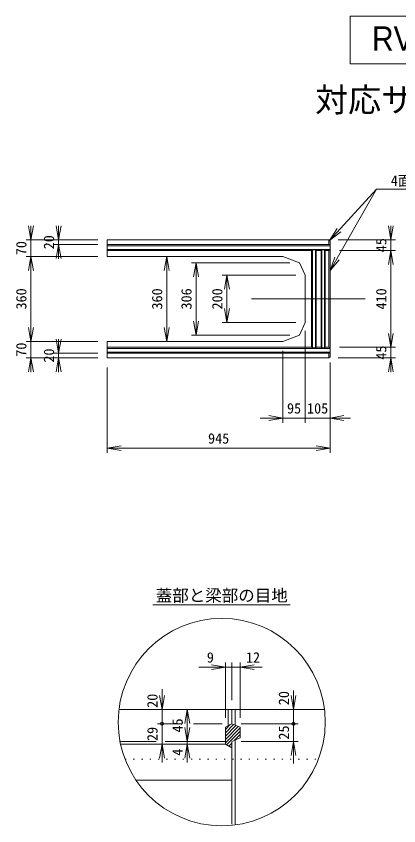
# Model space of a CAD drawing. Units: millimetres, scale not verified, with parts at other scales. Extents: x 1475 to 6229, y 349 to 7211.
# Drawn here: x 1475 to 3099, y 3781 to 7211 of the extents above; entities that cross this region are included whole.
import ezdxf
from ezdxf.enums import TextEntityAlignment as Align

# ---------------------------------------------------------------- set-up
doc = ezdxf.new("R2010")
doc.units = ezdxf.units.MM
doc.header["$LTSCALE"] = 20
doc.linetypes.add('DOTTED', pattern=[1.75, 0.25, -1.5])
doc.layers.add('Layer1', color=4, linetype='Continuous', lineweight=13)
doc.styles.add('ＭＳ ゴシック-5.0-0.0', font='')
doc.styles.add('ＭＳ Ｐゴシック-5.0-0.0', font='')
doc.styles.get('ＭＳ ゴシック-5.0-0.0').set_extended_font_data('ＭＳ ゴシック-5.0-0.0')
doc.styles.get('ＭＳ Ｐゴシック-5.0-0.0').set_extended_font_data('ＭＳ Ｐゴシック-5.0-0.0')

msp = doc.modelspace()

# ---------------------------------------------------------------- linework, layer by layer
at = {"layer": 'Layer1'}
for p, q in [((2892.6, 7210.98), (4588.54, 7210.98)), ((2892.6, 7009.41), (2892.6, 7210.98)), ((4588.54, 7009.41), (2892.6, 7009.41)), ((2804.21, 6260.59), (3004.34, 6477.41)), ((3004.34, 6477.41), (2806.69, 6133.23)), ((3004.34, 6477.41), (3301.99, 6477.41)), ((1538.06, 6263.11), (1527.64, 6322.2)), ((1538.06, 6263.11), (1538.06, 6323.11)), ((1538.06, 6263.11), (1548.48, 6322.2)), ((1655.3, 6263.11), (1644.88, 6322.2)), ((1655.3, 6263.11), (1655.3, 6323.11)), ((1655.3, 6263.11), (1665.71, 6322.2)), ((3064.9, 6263.11), (3054.48, 6322.2)), ((3064.9, 6263.11), (3064.9, 6323.11)), ((3064.9, 6263.11), (3075.31, 6322.2)), ((2804.21, 6260.59), (2836.63, 6311.08)), ((2804.21, 6260.59), (2851.94, 6296.94)), ((1821.69, 6263.11), (1518.06, 6263.11)), ((1538.06, 6263.11), (1538.06, 6193.11)), ((1821.69, 6263.11), (1635.3, 6263.11)), ((1655.3, 6263.11), (1655.3, 6243.11)), ((1861.69, 6193.11), (1861.69, 6263.11)), ((2801.69, 6263.11), (1861.69, 6263.11)), ((2801.69, 6263.11), (2806.69, 6258.11)), ((2801.69, 6243.11), (2801.69, 6263.11)), ((2806.69, 5768.11), (2806.69, 6258.11)), ((2841.69, 6263.11), (3084.9, 6263.11)), ((3064.9, 6263.11), (3064.9, 6218.11)), ((1821.69, 6243.11), (1635.3, 6243.11)), ((1655.3, 6243.11), (1644.88, 6184.02)), ((1655.3, 6243.11), (1665.71, 6184.02)), ((1655.3, 6243.11), (1655.3, 6183.11)), ((2801.69, 6243.11), (1861.69, 6243.11)), ((2806.69, 6238.11), (1861.69, 6238.11)), ((2806.69, 6223.11), (1861.69, 6223.11)), ((2728.69, 6218.11), (1861.69, 6218.11)), ((2732.69, 6220.61), (2728.69, 6218.11)), ((2728.69, 6013.11), (2728.69, 6218.11)), ((2744.69, 6220.61), (2732.69, 6220.61)), ((2732.69, 6013.11), (2732.69, 6220.61)), ((2744.69, 6220.61), (2748.69, 6218.11)), ((2744.69, 6013.11), (2744.69, 6220.61)), ((2768.69, 6218.11), (2748.69, 6218.11)), ((2748.69, 6013.11), (2748.69, 6218.11)), ((2772.69, 6220.61), (2768.69, 6218.11)), ((2768.69, 6013.11), (2768.69, 6218.11)), ((2782.69, 6220.61), (2772.69, 6220.61)), ((2772.69, 6013.11), (2772.69, 6220.61)), ((2782.69, 6220.61), (2786.69, 6218.11)), ((2782.69, 6013.11), (2782.69, 6220.61)), ((2786.69, 6218.11), (2801.69, 6218.11)), ((2786.69, 6218.11), (2786.69, 6013.11)), ((2801.69, 6243.11), (2806.69, 6241.03)), ((2806.69, 6220.19), (2801.69, 6218.11)), ((2801.69, 6013.11), (2801.69, 6218.11)), ((2846.69, 6218.11), (3084.9, 6218.11)), ((2886.69, 6218.11), (3084.9, 6218.11)), ((3064.9, 6218.11), (3054.48, 6159.02)), ((3064.9, 6218.11), (3054.48, 6159.02)), ((3064.9, 6218.11), (3064.9, 5808.11)), ((3064.9, 6218.11), (3075.31, 6159.02)), ((3064.9, 6218.11), (3075.31, 6159.02)), ((3064.9, 6218.11), (3064.9, 6158.11)), ((1821.69, 6193.11), (1518.06, 6193.11)), ((1821.69, 6193.11), (1518.06, 6193.11)), ((1538.06, 6193.11), (1527.64, 6134.02)), ((1538.06, 6193.11), (1527.64, 6134.02)), ((1538.06, 6193.11), (1548.48, 6134.02)), ((1538.06, 6193.11), (1538.06, 6133.11)), ((1538.06, 6193.11), (1538.06, 5833.11)), ((1538.06, 6193.11), (1548.48, 6134.02)), ((1861.69, 6193.11), (2606.69, 6193.11)), ((2114.29, 6193.11), (2103.87, 6134.02)), ((2114.29, 6193.11), (2114.29, 5833.11)), ((2114.29, 6193.11), (2124.71, 6134.02)), ((2606.69, 6193.11), (2676.69, 6166.11)), ((2806.69, 6133.23), (2827.08, 6189.66)), ((2806.69, 6133.23), (2845.15, 6179.29)), ((2636.69, 6166.11), (2218.58, 6166.11)), ((2238.58, 6166.11), (2228.16, 6107.02)), ((2238.58, 6166.11), (2238.58, 5860.11)), ((2238.58, 6166.11), (2249, 6107.02)), ((2701.69, 6113.11), (2676.69, 6166.11)), ((2701.69, 6113.11), (2676.69, 6166.11)), ((2661.69, 6113.11), (2349.52, 6113.11)), ((2369.52, 6113.11), (2359.1, 6054.02)), ((2369.52, 6113.11), (2369.52, 5913.11)), ((2369.52, 6113.11), (2379.94, 6054.02)), ((2701.69, 5913.11), (2701.69, 6113.11)), ((2701.69, 5913.11), (2701.69, 6113.11)), ((2956.32, 6013.11), (2473.64, 6013.11)), ((2728.69, 6013.11), (2728.69, 5808.11)), ((2732.69, 6013.11), (2732.69, 5805.61)), ((2744.69, 6013.11), (2744.69, 5805.61)), ((2748.69, 6013.11), (2748.69, 5808.11)), ((2768.69, 6013.11), (2768.69, 5808.11)), ((2772.69, 6013.11), (2772.69, 5805.61)), ((2782.69, 6013.11), (2782.69, 5805.61)), ((2786.69, 5808.11), (2786.69, 6013.11)), ((2801.69, 6013.11), (2801.69, 5808.11)), ((2369.52, 5913.11), (2359.1, 5972.2)), ((2369.52, 5913.11), (2379.94, 5972.2)), ((2238.58, 5860.11), (2228.16, 5919.2)), ((2238.58, 5860.11), (2249, 5919.2)), ((2661.69, 5913.11), (2349.52, 5913.11)), ((2701.69, 5913.11), (2676.69, 5860.11)), ((2701.69, 5913.11), (2676.69, 5860.11)), ((1538.06, 5833.11), (1527.64, 5892.2)), ((1538.06, 5833.11), (1527.64, 5892.2)), ((1538.06, 5833.11), (1538.06, 5893.11)), ((1538.06, 5833.11), (1548.48, 5892.2)), ((1538.06, 5833.11), (1548.48, 5892.2)), ((2114.29, 5833.11), (2103.87, 5892.2)), ((2114.29, 5833.11), (2124.71, 5892.2)), ((2701.69, 5877.67), (2701.69, 5488.29)), ((3064.9, 5808.11), (3054.48, 5867.2)), ((3064.9, 5808.11), (3054.48, 5867.2)), ((3064.9, 5808.11), (3064.9, 5868.11)), ((3064.9, 5808.11), (3075.31, 5867.2)), ((3064.9, 5808.11), (3075.31, 5867.2)), ((1821.69, 5833.11), (1518.06, 5833.11)), ((1821.69, 5833.11), (1518.06, 5833.11)), ((1538.06, 5833.11), (1538.06, 5763.11)), ((1655.3, 5783.11), (1644.88, 5842.2)), ((1655.3, 5783.11), (1655.3, 5843.11)), ((1655.3, 5783.11), (1665.71, 5842.2)), ((1861.69, 5833.11), (2606.69, 5833.11)), ((1861.69, 5833.11), (1861.69, 5763.11)), ((2636.69, 5860.11), (2218.58, 5860.11)), ((2606.69, 5833.11), (2676.69, 5860.11)), ((2728.69, 5808.11), (1861.69, 5808.11)), ((2806.69, 5803.11), (1861.69, 5803.11)), ((2732.69, 5805.61), (2728.69, 5808.11)), ((2744.69, 5805.61), (2732.69, 5805.61)), ((2744.69, 5805.61), (2748.69, 5808.11)), ((2768.69, 5808.11), (2748.69, 5808.11)), ((2748.69, 5808.11), (2768.69, 5808.11)), ((2772.69, 5805.61), (2768.69, 5808.11)), ((2782.69, 5805.61), (2772.69, 5805.61)), ((2782.69, 5805.61), (2786.69, 5808.11)), ((2786.69, 5808.11), (2801.69, 5808.11)), ((2806.69, 5806.03), (2801.69, 5808.11)), ((2846.69, 5808.11), (3084.9, 5808.11)), ((2886.69, 5808.11), (3084.9, 5808.11)), ((3064.9, 5808.11), (3064.9, 5763.11)), ((1821.69, 5763.11), (1518.06, 5763.11)), ((1538.06, 5763.11), (1527.64, 5704.02)), ((1538.06, 5763.11), (1548.48, 5704.02)), ((1538.06, 5763.11), (1538.06, 5703.11)), ((1821.69, 5783.11), (1635.3, 5783.11)), ((1821.69, 5763.11), (1635.3, 5763.11)), ((1655.3, 5763.11), (1644.88, 5704.02)), ((1655.3, 5783.11), (1655.3, 5763.11)), ((1655.3, 5763.11), (1665.71, 5704.02)), ((1655.3, 5763.11), (1655.3, 5703.11)), ((2806.69, 5788.11), (1861.69, 5788.11)), ((2801.69, 5783.11), (1861.69, 5783.11)), ((2801.69, 5763.11), (1861.69, 5763.11)), ((2606.69, 5793.11), (2606.69, 5488.29)), ((2801.69, 5783.11), (2806.69, 5785.19)), ((2801.69, 5783.11), (2801.69, 5763.11)), ((2806.69, 5768.11), (2801.69, 5763.11)), ((2841.69, 5763.11), (3084.9, 5763.11)), ((3064.9, 5763.11), (3054.48, 5704.02)), ((3064.9, 5763.11), (3075.31, 5704.02)), ((3064.9, 5763.11), (3064.9, 5703.11)), ((2806.69, 5743.11), (2806.69, 5488.29)), ((1861.69, 5723.11), (1861.69, 5360.79)), ((2806.69, 5703.11), (2806.69, 5360.79)), ((2606.69, 5508.29), (2510.37, 5508.29)), ((2606.69, 5508.29), (2547.6, 5518.71)), ((2606.69, 5508.29), (2547.6, 5497.88)), ((2606.69, 5508.29), (2701.69, 5508.29)), ((2701.69, 5508.29), (2806.69, 5508.29)), ((2806.69, 5508.29), (2865.78, 5518.71)), ((2806.69, 5508.29), (2865.78, 5497.88)), ((2806.69, 5508.29), (2894.1, 5508.29)), ((1861.69, 5380.79), (1920.78, 5391.2)), ((2806.69, 5380.79), (2747.6, 5391.2)), ((1861.69, 5380.79), (2806.69, 5380.79)), ((1861.69, 5380.79), (1920.78, 5370.37)), ((2806.69, 5380.79), (2747.6, 5370.37)), ((2054.53, 4716.43), (2637.77, 4716.43)), ((2362.89, 4452.88), (2303.81, 4463.3)), ((2362.89, 4238.29), (2362.89, 4472.88)), ((2389.89, 4313.29), (2389.89, 4472.88)), ((2425.89, 4238.29), (2425.89, 4472.88)), ((2425.89, 4452.88), (2484.98, 4463.3)), ((2519.21, 4452.88), (2250.35, 4452.88)), ((2362.89, 4452.88), (2303.81, 4442.46)), ((2425.89, 4452.88), (2484.98, 4442.46)), ((2094.32, 4273.29), (2094.32, 4360.18)), ((2094.32, 4273.29), (2083.9, 4332.38)), ((2094.32, 4273.29), (2104.74, 4332.38)), ((2651.89, 4273.29), (2641.47, 4332.38)), ((2651.89, 4138.29), (2651.89, 4354.18)), ((2651.89, 4273.29), (2662.31, 4332.38)), ((1911.49, 4273.29), (2783.56, 4273.29)), ((2094.32, 4273.29), (2094.32, 4213.29)), ((2094.32, 4213.29), (2094.32, 4273.29)), ((2201.29, 4273.29), (2190.87, 4214.2)), ((2201.29, 4273.29), (2201.29, 4138.29)), ((2201.29, 4273.29), (2211.71, 4214.2)), ((2374.89, 4204.96), (2374.89, 4273.29)), ((2389.89, 4213.29), (2389.89, 4273.29)), ((2404.89, 4207.04), (2404.89, 4273.29)), ((2168.67, 4213.29), (2074.32, 4213.29)), ((2178.36, 4213.29), (2087.32, 4213.29)), ((2094.32, 4213.29), (2094.32, 4153.29)), ((2094.32, 4213.29), (2094.32, 4126.29)), ((2201.29, 4138.29), (2190.87, 4197.38)), ((2201.29, 4138.29), (2190.87, 4197.38)), ((2201.29, 4138.29), (2201.29, 4198.29)), ((2201.29, 4138.29), (2211.71, 4197.38)), ((2349.89, 4213.29), (2227.98, 4213.29)), ((2362.89, 4198.29), (2389.89, 4213.29)), ((2397.76, 4210.01), (2362.89, 4175.14)), ((2383.16, 4209.55), (2362.89, 4189.28)), ((2407.75, 4205.85), (2362.89, 4161)), ((2417.73, 4201.69), (2362.89, 4146.86)), ((2362.89, 4126.29), (2362.89, 4198.29)), ((2425.89, 4195.72), (2362.89, 4132.72)), ((2425.89, 4198.29), (2389.89, 4213.29)), ((2425.89, 4198.29), (2425.89, 4153.29)), ((2429.89, 4213.29), (2671.89, 4213.29)), ((2425.89, 4181.57), (2367.85, 4123.53)), ((2425.89, 4153.29), (2389.89, 4138.29)), ((2425.89, 4167.43), (2401.65, 4143.19)), ((1915.87, 4138.29), (2069.89, 4138.29)), ((1918.32, 4126.29), (2081.59, 4126.29)), ((2362.89, 4126.29), (2081.59, 4126.29)), ((2094.32, 4126.29), (2083.9, 4067.2)), ((2094.32, 4126.29), (2104.74, 4067.2)), ((2094.32, 4126.29), (2094.32, 4048.45)), ((2362.89, 4138.29), (2107.72, 4138.29)), ((2201.29, 4126.29), (2190.87, 4067.2)), ((2201.29, 4138.29), (2201.29, 4126.29)), ((2201.29, 4126.29), (2211.71, 4067.2)), ((2201.29, 4126.29), (2201.29, 4048.45)), ((2362.89, 4126.29), (2389.89, 4111.29)), ((2389.89, 4131.43), (2376.95, 4118.48)), ((2389.89, 4117.29), (2386.04, 4113.43)), ((2389.89, 3786.99), (2389.89, 4138.29)), ((2404.89, 4144.54), (2404.89, 3786.99)), ((2429.89, 4138.29), (2671.89, 4138.29)), ((2651.89, 4138.29), (2641.47, 4079.2)), ((2651.89, 4138.29), (2662.31, 4079.2)), ((2651.89, 4138.29), (2651.89, 4045.1)), ((1983.97, 3973.29), (2389.89, 3973.29))]:
    msp.add_line(p, q, dxfattribs=at)
at = {"layer": 'Layer1', "linetype": 'DOTTED'}
msp.add_line((1937.09, 4063.29), (2757.95, 4063.29), dxfattribs=at)
at = {"layer": 'Layer1'}
for centre, radius in [((2347.52, 4219.89), 439.29), ((2094.32, 4213.29), 6.54), ((2651.89, 4213.29), 6.54)]:
    msp.add_circle(centre, radius, dxfattribs=at)

# ---------------------------------------------------------------- texts
at = {"layer": 'Layer1', "color": 7, "style": 'ＭＳ Ｐゴシック-5.0-0.0', "width": 0.95}
msp.add_text('RV-FX300用：電柱巻込み', height=102.6, dxfattribs=at).set_placement((3747.48, 7034.35), align=Align.BOTTOM_CENTER)
at = {"layer": 'Layer1', "color": 7, "style": 'ＭＳ Ｐゴシック-5.0-0.0'}
msp.add_text('対応サイズ＝300×300～300×800', height=102.6, dxfattribs=at).set_placement((2743.65, 6774.56), align=Align.BOTTOM_LEFT)
at = {"layer": 'Layer1', "color": 7, "style": 'ＭＳ ゴシック-5.0-0.0'}
for s, height, p in [('4面-Ｃ4', 43.99, (3169.29, 6513.97)), ('蓋部と梁部の目地', 51.32, (2347.52, 4756.56))]:
    msp.add_text(s, height=height, dxfattribs=at).set_placement(p, align=Align.MIDDLE_CENTER)
at = {"layer": 'Layer1', "color": 9, "style": 'ＭＳ ゴシック-5.0-0.0'}
for s, p in [('20', (1649.3, 6253.11)), ('70', (1532.06, 6228.11)), ('45', (3058.9, 6240.61)), ('360', (1532.06, 6013.11)), ('360', (2108.29, 6013.11)), ('306', (2232.58, 6013.11)), ('200', (2363.52, 6013.11)), ('410', (3058.9, 6013.11)), ('70', (1532.06, 5798.11)), ('20', (1649.3, 5773.11)), ('45', (3058.9, 5785.61)), ('20', (2088.32, 4310.3)), ('20', (2645.89, 4321.59)), ('45', (2195.29, 4205.79)), ('29', (2088.32, 4169.79)), ('25', (2645.89, 4175.79)), ('4', (2195.29, 4092.52))]:
    msp.add_text(s, height=43.99, rotation=90, dxfattribs=at).set_placement(p, align=Align.BOTTOM_CENTER)
for s, p in [('95', (2654.19, 5514.29)), ('105', (2754.19, 5514.29)), ('945', (2334.19, 5386.79)), ('9', (2299.21, 4458.88)), ('12', (2480.21, 4458.88))]:
    msp.add_text(s, height=43.99, dxfattribs=at).set_placement(p, align=Align.BOTTOM_CENTER)

doc.saveas('drawing.dxf')
